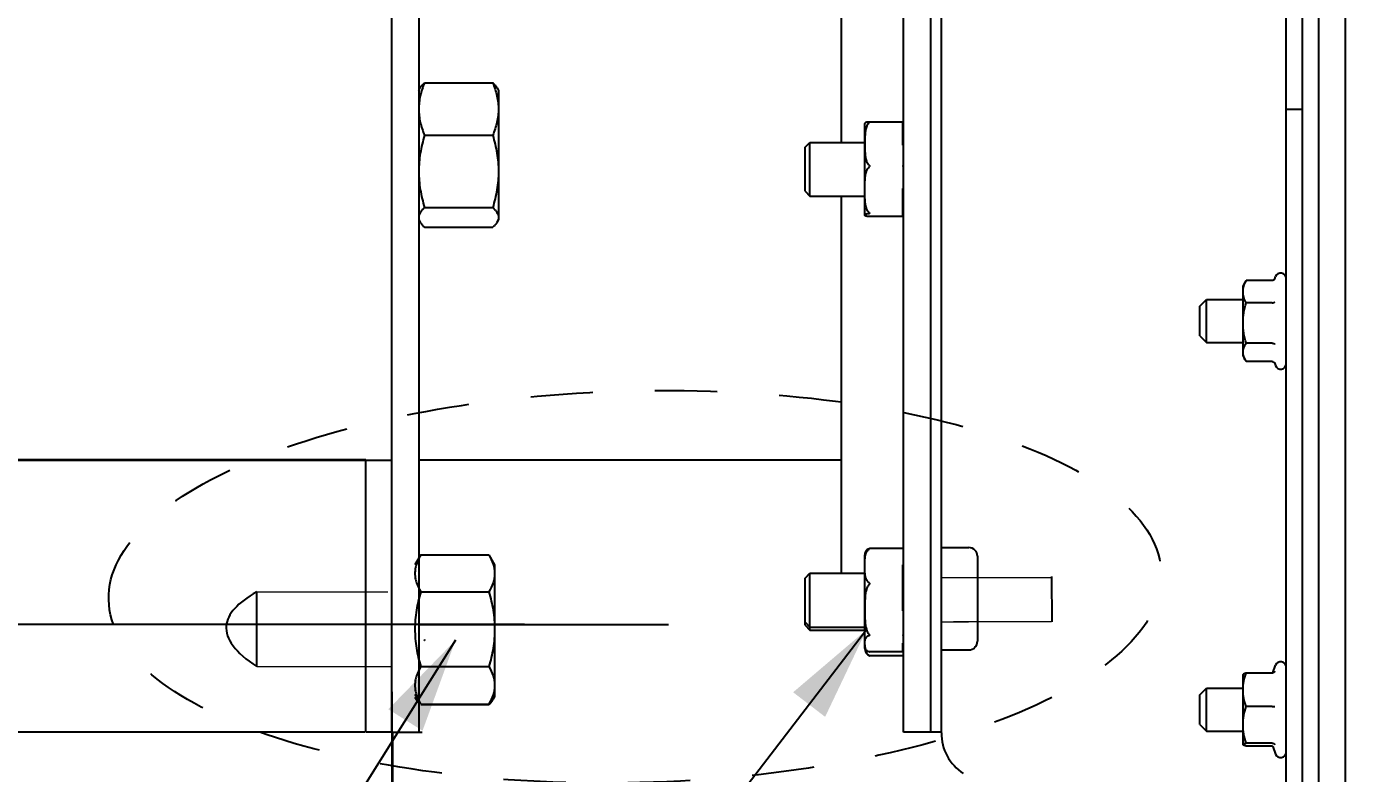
# Model space of a CAD drawing. Header units: millimetres. Extents: x 233 to 4124, y -943 to 2529.
# Drawn here: x 1253.7 to 1500, y 1996.9 to 2135.5 of the extents above; entities that cross this region are included whole.
import ezdxf

# ---------------------------------------------------------------- set-up
doc = ezdxf.new("R2010")
doc.units = ezdxf.units.MM
doc.header["$LTSCALE"] = 115.5
doc.header["$PDMODE"] = 3
doc.header["$PDSIZE"] = 8
doc.linetypes.add('DASHED', pattern=[0.2, 0.1, -0.1])
doc.layers.get('0').update_dxf_attribs({"linetype": 'CONTINUOUS'})
doc.layers.get('Defpoints').update_dxf_attribs({"linetype": 'CONTINUOUS'})
doc.layers.add('00_BUW_DATUM', color=7, linetype='CONTINUOUS')
doc.styles.get("Standard").update_dxf_attribs({"font": 'calibri.ttf'})
doc.dimstyles.new('DIMSTYLE_1', dxfattribs={"dimtxt": 17.5, "dimasz": 17.5, "dimexe": 1.5, "dimexo": 1, "dimgap": 0.875, "dimtad": 1, "dimdec": 0, "dimdsep": 46, "dimtxsty": 'Standard', "dimblk": '_FILLED', "dimblk1": '_FILLED', "dimblk2": '_FILLED', "dimcen": 0.09, "dimazin": 2, "dimtp": 0.01, "dimtm": 0.01, "dimtfac": 1, "dimtdec": 0, "dimtofl": 0, "dimtmove": 0, "dimatfit": 3, "dimldrblk": '_FILLED', "dimfxl": 1, "dimtolj": 1, "dimarcsym": 0})
doc.dimstyles.new('DIMSTYLE_3', dxfattribs={"dimtxt": 17.5, "dimasz": 17.5, "dimexe": 1.5, "dimexo": 1, "dimgap": 0.875, "dimtad": 1, "dimdsep": 46, "dimtxsty": 'Standard', "dimblk": '_FILLED', "dimblk1": '_FILLED', "dimblk2": '_FILLED', "dimcen": 0.09, "dimazin": 2, "dimtp": 0.01, "dimtm": 0.01, "dimtfac": 1, "dimtofl": 0, "dimtmove": 0, "dimatfit": 3, "dimldrblk": '_FILLED', "dimfxl": 1, "dimtolj": 1, "dimarcsym": 0})
doc.dimstyles.get("Standard").update_dxf_attribs({"dimtxt": 17.5, "dimasz": 17.5, "dimexe": 1.5, "dimexo": 1, "dimtad": 1, "dimdsep": 46, "dimtxsty": 'Standard', "dimblk": '_FILLED', "dimblk1": '_FILLED', "dimblk2": '_FILLED', "dimcen": 0.09, "dimazin": 2, "dimtol": 1, "dimtp": 0.01, "dimtm": 0.01, "dimtfac": 1, "dimtofl": 0, "dimtmove": 0, "dimatfit": 3, "dimldrblk": '_FILLED', "dimfxl": 1, "dimtolj": 1, "dimarcsym": 0})

# ---------------------------------------------------------------- blocks, each defined once
blk = doc.blocks.new('_FILLED')
at = {"color": 0, "linetype": 'ByBlock'}
blk.add_solid([(0, 0), (-1, 0.214), (-1, -0.214)], dxfattribs=at)
blk = doc.blocks.new('*D3')
at = {"color": 0, "linetype": 'Continuous', "lineweight": -2}
for p, q in [((1316.54, 2274.09), (1183.51, 2274.09)), ((1185.01, 2256.59), (1185.01, 2072.59)), ((1316.54, 2055.09), (1183.51, 2055.09))]:
    blk.add_line(p, q, dxfattribs=at)
at = {"layer": 'Defpoints', "color": 0}
for p in [(1317.54, 2274.09), (1185.01, 2055.09), (1317.54, 2055.09)]:
    blk.add_point(p, dxfattribs=at)
at = {"color": 0, "linetype": 'ByBlock', "lineweight": -2, "xscale": 17.5, "yscale": 17.5, "zscale": 17.5}
for p, rotation in [((1185.01, 2274.09), 90), ((1185.01, 2055.09), 270)]:
    blk.add_blockref('_FILLED', p, dxfattribs=dict(at, rotation=rotation))
at = {"color": 0, "insert": (1160.8, 2176.26), "char_height": 17.5, "attachment_point": 2, "rotation": 90, "line_spacing_factor": 0.9}
blk.add_mtext('\\A1;%%c220', dxfattribs=at)
blk = doc.blocks.new('*D7')
at = {"color": 0, "linetype": 'Continuous', "lineweight": -2}
for p, q in [((1321.54, 2012.08), (1321.54, 1857.88)), ((1734.04, 1881.99), (1734.04, 1857.88)), ((1339.04, 1859.38), (1716.54, 1859.38))]:
    blk.add_line(p, q, dxfattribs=at)
at = {"layer": 'Defpoints', "color": 0}
for p in [(1321.54, 2013.08), (1734.04, 1882.99), (1734.04, 1859.38)]:
    blk.add_point(p, dxfattribs=at)
at = {"color": 0, "linetype": 'ByBlock', "lineweight": -2, "xscale": 17.5, "yscale": 17.5, "zscale": 17.5, "rotation": 180}
blk.add_blockref('_FILLED', (1321.54, 1859.38), dxfattribs=at)
at = {"color": 0, "linetype": 'ByBlock', "lineweight": -2, "xscale": 17.5, "yscale": 17.5, "zscale": 17.5}
blk.add_blockref('_FILLED', (1734.04, 1859.38), dxfattribs=at)
at = {"color": 0, "insert": (1527.16, 1883.59), "char_height": 17.5, "attachment_point": 2, "line_spacing_factor": 0.9}
blk.add_mtext('\\A1;413', dxfattribs=at)
blk = doc.blocks.new('*D8')
at = {"color": 0, "linetype": 'Continuous', "lineweight": -2}
for p, q in [((1316.54, 2324.59), (1092.1, 2324.59)), ((1093.6, 2022.09), (1093.6, 2307.09)), ((1316.54, 2004.59), (1092.1, 2004.59))]:
    blk.add_line(p, q, dxfattribs=at)
at = {"layer": 'Defpoints', "color": 0}
for p in [(1093.6, 2324.59), (1317.54, 2324.59), (1317.54, 2004.59)]:
    blk.add_point(p, dxfattribs=at)
at = {"color": 0, "linetype": 'ByBlock', "lineweight": -2, "xscale": 17.5, "yscale": 17.5, "zscale": 17.5}
for p, rotation in [((1093.6, 2324.59), 90), ((1093.6, 2004.59), 270)]:
    blk.add_blockref('_FILLED', p, dxfattribs=dict(at, rotation=rotation))
at = {"color": 0, "insert": (1069.39, 2176.26), "char_height": 17.5, "attachment_point": 2, "rotation": 90, "line_spacing_factor": 0.9}
blk.add_mtext('\\A1;%%c320', dxfattribs=at)
blk = doc.blocks.new('*D24')
at = {"color": 0, "linetype": 'Continuous', "lineweight": -2}
for p, q in [((1296.54, 2304.59), (1135.67, 2304.59)), ((1137.17, 2287.09), (1137.17, 2042.09)), ((1346.16, 2024.59), (1135.67, 2024.59))]:
    blk.add_line(p, q, dxfattribs=at)
at = {"layer": 'Defpoints', "color": 0}
for p in [(1297.54, 2304.59), (1137.17, 2024.59), (1347.16, 2024.59)]:
    blk.add_point(p, dxfattribs=at)
at = {"color": 0, "linetype": 'ByBlock', "lineweight": -2, "xscale": 17.5, "yscale": 17.5, "zscale": 17.5}
for p, rotation in [((1137.17, 2304.59), 90), ((1137.17, 2024.59), 270)]:
    blk.add_blockref('_FILLED', p, dxfattribs=dict(at, rotation=rotation))
at = {"color": 0, "insert": (1112.97, 2176.61), "char_height": 17.5, "attachment_point": 2, "rotation": 90, "line_spacing_factor": 0.9}
blk.add_mtext('\\A1;%%c280', dxfattribs=at)

msp = doc.modelspace()

# ---------------------------------------------------------------- linework, layer by layer
at = {"linetype": 'Continuous'}
for p, q in [((1487.5411, 1930.59056), (1487.5411, 2398.59056)), ((1490.5411, 2398.59056), (1490.5411, 1930.59056)), ((1493.5411, 2398.59056), (1493.5411, 1930.59056)), ((1498.5411, 1930.58285), (1498.5411, 2398.59827)), ((1321.5411, 2004.59056), (1321.5411, 2324.59056)), ((1326.5411, 2324.59056), (1326.5411, 2004.59056)), ((1416.5411, 2004.59056), (1416.5411, 2324.59056)), ((1421.5411, 2324.59056), (1421.5411, 2004.59056)), ((1423.5411, 2004.44735), (1423.5411, 2324.73377)), ((1405.00474, 2114.02439), (1405.00474, 2216.53188)), ((1490.5411, 2120.10193), (1487.5411, 2120.10193)), ((1409.3411, 2117.43934), (1409.34451, 2117.5398)), ((1409.3411, 2100.60944), (1409.3411, 2117.43934)), ((1410.14113, 2117.79371), (1410.15764, 2117.79426)), ((1416.3411, 2117.79426), (1410.15746, 2117.79426)), ((1416.3411, 2117.79426), (1416.3411, 2113.47778)), ((1416.3411, 2117.49231), (1416.5411, 2117.49231)), ((1398.2411, 2113.10439), (1399.1611, 2114.02439)), ((1399.1611, 2104.02439), (1399.1611, 2114.02439)), ((1399.1611, 2114.02439), (1409.3411, 2114.02439)), ((1416.3411, 2115.27439), (1416.5411, 2115.27439)), ((1416.5411, 2113.47778), (1416.3411, 2113.47778)), ((1398.2411, 2104.94439), (1398.2411, 2113.10439)), ((1398.2411, 2104.94439), (1399.1611, 2104.02439)), ((1399.1611, 2104.02439), (1409.3411, 2104.02439)), ((1405.00474, 2034.06681), (1405.00474, 2104.02439)), ((1416.3411, 2105.47306), (1416.3411, 2100.52308)), ((1416.3411, 2105.47306), (1416.5411, 2105.47306)), ((1416.3411, 2102.77439), (1416.5411, 2102.77439)), ((1409.3411, 2100.60944), (1409.34451, 2100.50898)), ((1410.14113, 2100.25507), (1410.15764, 2100.25452)), ((1416.52473, 2100.25452), (1410.15746, 2100.25452)), ((1416.5411, 2100.52308), (1416.3411, 2100.52308)), ((1485.43461, 2088.71923), (1485.57672, 2089.10968)), ((1485.45498, 2088.76374), (1485.44714, 2088.7432)), ((1479.5411, 2087.36331), (1479.99707, 2088.15307)), ((1479.5411, 2074.36331), (1479.5411, 2087.36331)), ((1480.12165, 2088.358), (1479.99689, 2088.1531)), ((1484.93404, 2088.358), (1480.12165, 2088.358)), ((1471.5411, 2083.61331), (1472.7911, 2084.86331)), ((1472.7911, 2076.86331), (1472.7911, 2084.86331)), ((1472.7911, 2084.86331), (1479.5411, 2084.86331)), ((1484.93404, 2084.2611), (1480.12165, 2084.2611)), ((1471.5411, 2078.11331), (1471.5411, 2083.61331)), ((1471.5411, 2078.11331), (1472.7911, 2076.86331)), ((1472.7911, 2076.86331), (1479.5411, 2076.86331)), ((1484.93404, 2076.76641), (1480.12165, 2076.76641)), ((1479.5411, 2074.36331), (1479.99707, 2073.57354)), ((1480.12165, 2073.36861), (1479.99689, 2073.57352)), ((1484.93404, 2073.36861), (1480.12165, 2073.36861)), ((1485.37025, 2073.18422), (1485.57672, 2072.61693)), ((1316.73652, 2055.08541), (1216.73652, 2055.08541)), ((1321.5411, 2055.01771), (1222.19842, 2055.01771)), ((1316.73652, 2004.58541), (1316.73652, 2055.08541)), ((1326.5411, 2055.09056), (1405.00474, 2055.09056)), ((1409.3411, 2020.08225), (1409.3411, 2037.48177)), ((1416.45959, 2038.64354), (1410.2226, 2038.64354)), ((1423.5408, 2038.84072), (1428.65316, 2038.84072)), ((1430.25372, 2037.24016), (1430.25372, 2021.45743)), ((1416.3411, 2035.6119), (1416.3411, 2027.09264)), ((1416.3411, 2035.6119), (1416.5411, 2035.6119)), ((1416.3411, 2035.31681), (1416.5411, 2035.31681)), ((1398.2411, 2033.14681), (1399.1611, 2034.06681)), ((1398.2411, 2024.4172), (1398.2411, 2033.14681)), ((1399.1611, 2023.4972), (1399.1611, 2034.06681)), ((1399.1611, 2034.06681), (1409.3411, 2034.06681)), ((1443.97192, 2033.46606), (1444.04985, 2025.07187)), ((1296.48363, 2016.76251), (1296.48363, 2030.61874)), ((1398.2411, 2024.98681), (1399.1611, 2024.06681)), ((1416.5411, 2027.09264), (1416.3411, 2027.09264)), ((1398.2411, 2024.4172), (1399.1611, 2023.4972)), ((1399.1611, 2024.06681), (1409.3411, 2024.06681)), ((1399.1611, 2023.4972), (1409.3411, 2023.4972)), ((1409.345, 2020.80836), (1409.34478, 2020.82235)), ((1409.345, 2020.80836), (1409.34489, 2020.82235)), ((1409.34948, 2020.65213), (1409.34859, 2020.67364)), ((1409.35074, 2020.62531), (1409.34923, 2020.67365)), ((1409.35074, 2020.62531), (1409.34948, 2020.65213)), ((1416.3411, 2021.09143), (1416.3411, 2019.49008)), ((1416.3411, 2021.09143), (1416.5411, 2021.09143)), ((1423.5411, 2019.84754), (1428.63043, 2019.86202)), ((1416.3411, 2019.49008), (1410.20945, 2019.49008)), ((1416.46078, 2018.7458), (1410.22141, 2018.7458)), ((1479.5411, 2015.26136), (1479.55228, 2015.28073)), ((1479.5411, 2002.28067), (1479.5411, 2015.26136)), ((1484.93404, 2015.5311), (1480.12165, 2015.5311)), ((1485.03081, 2015.54269), (1485.06835, 2015.61016)), ((1485.06835, 2015.61016), (1485.06876, 2015.61126)), ((1485.06847, 2015.61132), (1485.57672, 2017.00774)), ((1471.5411, 2011.51136), (1472.7911, 2012.76136)), ((1472.7911, 2004.76136), (1472.7911, 2012.76136)), ((1472.7911, 2012.76136), (1479.5411, 2012.76136)), ((1471.5411, 2006.01136), (1471.5411, 2011.51136)), ((1484.93404, 2009.33944), (1480.12165, 2009.33944)), ((1471.5411, 2006.01136), (1472.7911, 2004.76136)), ((1321.73652, 2004.58541), (1316.73652, 2004.58541)), ((1321.5411, 2004.59056), (1326.5411, 2004.59056)), ((1321.73652, 1835.08541), (1321.73652, 2004.58541)), ((1322.19842, 2004.59056), (1327.19842, 2004.59056)), ((1423.5411, 2004.59056), (1416.5411, 2004.59056)), ((1472.7911, 2004.76136), (1479.5411, 2004.76136)), ((1484.93404, 2002.56971), (1480.12165, 2002.56971)), ((1479.55243, 2002.242), (1479.5411, 2002.28067)), ((1484.93404, 2001.99163), (1480.12165, 2001.99163)), ((1485.06835, 2001.91257), (1485.06876, 2001.91147)), ((1485.06847, 2001.91141), (1485.57672, 2000.51499))]:
    msp.add_line(p, q, dxfattribs=at)
for p, q in [((1326.5411, 2164.59056), (1326.5411, 2024.59056)), ((1326.5411, 2024.59056), (1372.9086, 2024.59056))]:
    msp.add_line(p, q)
at = {"linetype": 'Continuous', "const_width": 0.25}
for points in [[(1423.55372, 2033.23632), (1443.94075, 2033.23632)], [(1320.8263, 2030.61874), (1296.48363, 2030.61874)], [(1444.04985, 2025.07187), (1423.55372, 2025.05277)], [(1321.48363, 2016.76251), (1296.48363, 2016.76251)]]:
    msp.add_lwpolyline(points, dxfattribs=at)
at = {"linetype": 'Continuous'}
msp.add_lwpolyline([(1485.06835, 2001.91257), (1485.01612, 2002.00644), (1484.99894, 2002.02467)], dxfattribs=at)
for centre, radius, start, end in [((1484.80712, 2088.99986), 0.68955, 335.9056439, 338.1492257), ((1486.52837, 2088.76331), 1.01272, 0, 160), ((1486.52837, 2072.96331), 1.01272, 200, 0), ((1410.8211, 2037.48177), 1.48, 158.3719958, 180), ((1428.65316, 2037.24016), 1.60056, 0, 90), ((1410.8211, 2020.65186), 1.48, 180, 201.6280042), ((1410.8211, 2020.08225), 1.48, 180, 227.2773952), ((1415.3797, 2020.90167), 6.03542, 180.8858079, 182.1651991), ((1412.93272, 2020.59309), 3.56829, 187.9281121, 188.7574745), ((1428.65315, 2021.45743), 1.60057, 270, 0), ((1486.52837, 2016.66136), 1.01272, 0, 160), ((1432.5411, 2004.44735), 9, 180, 236.7064367), ((1486.52837, 2000.86136), 1.01272, 200, 0)]:
    msp.add_arc(centre, radius, start, end, dxfattribs=at)
at = {"linetype": 'DASHED'}
msp.add_ellipse((1366.68512, 2031.56426), major_axis=(-97.69816, -2.41226), ratio=0.371976348, dxfattribs=at)
at = {"linetype": 'Continuous'}
for points, knots in [([(1409.5809, 2116.69548), (1409.50804, 2116.45491), (1409.41459, 2115.9593), (1409.36007, 2115.20944), (1409.3448, 2114.45927), (1409.34278, 2113.70938), (1409.3448, 2112.95949), (1409.36007, 2112.20933), (1409.41459, 2111.45947), (1409.50805, 2110.96385), (1409.5809, 2110.72329)], [0, 0, 0, 0, 0.125490452, 0.250398441, 0.375204332, 0.499999983, 0.624795634, 0.749601523, 0.874509531, 1, 1, 1, 1]), ([(1409.58087, 2117.72422), (1409.53393, 2117.71305), (1409.46173, 2117.69271), (1409.38013, 2117.64314), (1409.34965, 2117.58894), (1409.34558, 2117.55543), (1409.34451, 2117.5398)], [0, 0, 0, 0, 0.445733042, 0.691809574, 0.855335785, 1, 1, 1, 1]), ([(1410.14113, 2117.79371), (1410.02405, 2117.78623), (1409.83632, 2117.77034), (1409.64995, 2117.74066), (1409.58087, 2117.72422)], [0, 0, 0, 0, 0.622972036, 1, 1, 1, 1]), ([(1410.14113, 2117.65961), (1410.06849, 2117.59518), (1409.81537, 2117.31531), (1409.66138, 2116.96122), (1409.5809, 2116.69548)], [0, 0, 0, 0, 0.259097668, 1, 1, 1, 1]), ([(1410.15747, 2117.79426), (1410.16618, 2117.79426), (1410.18248, 2117.79325), (1410.20427, 2117.78829), (1410.22151, 2117.7761), (1410.22387, 2117.75407), (1410.21164, 2117.73227), (1410.18507, 2117.69906), (1410.15928, 2117.67571), (1410.14113, 2117.65961)], [0, 0, 0, 0, 0.122862942, 0.228936354, 0.314761218, 0.398780408, 0.513039065, 0.65803034, 1, 1, 1, 1]), ([(1409.58087, 2102.02353), (1409.50781, 2102.28215), (1409.4146, 2102.81351), (1409.35989, 2103.61673), (1409.34484, 2104.42081), (1409.34289, 2105.22471), (1409.34484, 2106.02861), (1409.35989, 2106.83269), (1409.41457, 2107.63592), (1409.50782, 2108.16728), (1409.58088, 2108.4259)], [0, 0, 0, 0, 0.125254661, 0.250205144, 0.375104669, 0.499999668, 0.624894643, 0.749794281, 0.874744949, 1, 1, 1, 1]), ([(1409.58088, 2108.4259), (1409.60743, 2108.51987), (1409.72827, 2108.8934), (1409.92634, 2109.25545), (1410.14113, 2109.4597)], [0, 0, 0, 0, 0.247806532, 1, 1, 1, 1]), ([(1409.5809, 2110.72329), (1409.60749, 2110.6355), (1409.72942, 2110.28346), (1409.93007, 2109.94636), (1410.14113, 2109.75916)], [0, 0, 0, 0, 0.245360891, 1, 1, 1, 1]), ([(1410.14113, 2109.75916), (1410.16216, 2109.7405), (1410.20204, 2109.69859), (1410.24304, 2109.5829), (1410.18281, 2109.49933), (1410.14113, 2109.4597)], [0, 0, 0, 0, 0.244693884, 0.499410347, 1, 1, 1, 1]), ([(1416.54106, 2109.4597), (1416.49936, 2109.49935), (1416.42008, 2109.61034), (1416.49911, 2109.72194), (1416.54106, 2109.75916)], [0, 0, 0, 0, 0.506452814, 1, 1, 1, 1]), ([(1410.14113, 2100.98983), (1409.99651, 2101.12735), (1409.76961, 2101.46225), (1409.63407, 2101.83521), (1409.58087, 2102.02353)], [0, 0, 0, 0, 0.504910193, 1, 1, 1, 1]), ([(1409.34451, 2100.50898), (1409.343, 2100.53092), (1409.34265, 2100.57549), (1409.35134, 2100.62104), (1409.36236, 2100.64095)], [0, 0, 0, 0, 0.491525449, 1, 1, 1, 1]), ([(1409.58087, 2100.32456), (1409.53393, 2100.33573), (1409.46173, 2100.35607), (1409.38013, 2100.40564), (1409.34965, 2100.45984), (1409.34558, 2100.49335), (1409.34451, 2100.50898)], [0, 0, 0, 0, 0.445733042, 0.691809574, 0.855335785, 1, 1, 1, 1]), ([(1409.36236, 2100.64095), (1409.37579, 2100.66523), (1409.4171, 2100.69932), (1409.49406, 2100.73205), (1409.54843, 2100.74726), (1409.58088, 2100.75498)], [0, 0, 0, 0, 0.330663368, 0.602411807, 1, 1, 1, 1]), ([(1410.14113, 2100.25507), (1410.02405, 2100.26255), (1409.83632, 2100.27844), (1409.64995, 2100.30812), (1409.58087, 2100.32456)], [0, 0, 0, 0, 0.622972036, 1, 1, 1, 1]), ([(1409.58088, 2100.75498), (1409.64995, 2100.77142), (1409.83631, 2100.80112), (1410.02404, 2100.817), (1410.14113, 2100.82448)], [0, 0, 0, 0, 0.376977605, 1, 1, 1, 1]), ([(1410.14113, 2100.98983), (1410.16076, 2100.97117), (1410.19344, 2100.93817), (1410.2226, 2100.89445), (1410.2226, 2100.87362)], [0, 0, 0, 0, 0.56524648, 1, 1, 1, 1]), ([(1410.2226, 2100.87362), (1410.2226, 2100.86598), (1410.21713, 2100.84989), (1410.19602, 2100.83536), (1410.17007, 2100.82746), (1410.15108, 2100.82512), (1410.14113, 2100.82448)], [0, 0, 0, 0, 0.220533591, 0.450279751, 0.712210358, 1, 1, 1, 1]), ([(1485.43659, 2088.71836), (1485.39263, 2088.62005), (1485.28851, 2088.48428), (1485.09731, 2088.37832), (1484.98803, 2088.35795), (1484.93381, 2088.35799)], [0, 0, 0, 0, 0.498211105, 0.7491866, 1, 1, 1, 1]), ([(1479.5411, 2086.30955), (1479.5411, 2086.48319), (1479.56894, 2086.83371), (1479.73022, 2087.5333), (1479.95051, 2088.03439), (1480.12165, 2088.358)], [0, 0, 0, 0, 0.242503085, 0.488736212, 1, 1, 1, 1]), ([(1480.12165, 2084.2611), (1479.95052, 2084.5847), (1479.73034, 2085.08583), (1479.56902, 2085.7854), (1479.5411, 2086.13591), (1479.5411, 2086.30955)], [0, 0, 0, 0, 0.511255847, 0.757493486, 1, 1, 1, 1]), ([(1479.5411, 2080.51376), (1479.5411, 2081.14721), (1479.65297, 2082.41608), (1479.94565, 2083.65228), (1480.12165, 2084.2611)], [0, 0, 0, 0, 0.499883374, 1, 1, 1, 1]), ([(1484.93381, 2084.26111), (1485.0428, 2084.26105), (1485.19858, 2084.28441), (1485.36993, 2084.36551), (1485.43264, 2084.41725), (1485.45498, 2084.44505)], [0, 0, 0, 0, 0.577555831, 0.810989328, 1, 1, 1, 1]), ([(1480.12165, 2076.76641), (1479.94565, 2077.37523), (1479.65284, 2078.61141), (1479.5411, 2079.8803), (1479.5411, 2080.51376)], [0, 0, 0, 0, 0.500116815, 1, 1, 1, 1]), ([(1479.5411, 2075.06751), (1479.5411, 2075.21171), (1479.56927, 2075.50441), (1479.73283, 2076.09002), (1479.95299, 2076.50191), (1480.12165, 2076.76641)], [0, 0, 0, 0, 0.23806405, 0.482110054, 1, 1, 1, 1]), ([(1484.93404, 2076.76641), (1485.04372, 2076.76648), (1485.23828, 2076.7295), (1485.40837, 2076.61452), (1485.45498, 2076.54462)], [0, 0, 0, 0, 0.566280248, 1, 1, 1, 1]), ([(1479.99712, 2073.57354), (1479.86178, 2073.80813), (1479.63364, 2074.2859), (1479.5411, 2074.81309), (1479.5411, 2075.06751)], [0, 0, 0, 0, 0.515617059, 1, 1, 1, 1]), ([(1484.93381, 2073.36862), (1485.01201, 2073.36868), (1485.17015, 2073.32567), (1485.29268, 2073.22129), (1485.34248, 2073.16075)], [0, 0, 0, 0, 0.499383493, 1, 1, 1, 1]), ([(1409.58087, 2033.05403), (1409.5089, 2033.24294), (1409.41483, 2033.63667), (1409.35993, 2034.23483), (1409.34484, 2034.8316), (1409.3429, 2035.42775), (1409.34483, 2036.0239), (1409.35993, 2036.62067), (1409.41481, 2037.21884), (1409.50891, 2037.61256), (1409.58088, 2037.80147)], [0, 0, 0, 0, 0.126524012, 0.25124381, 0.375638321, 0.499999453, 0.624360561, 0.748755169, 0.873475086, 1, 1, 1, 1]), ([(1409.58087, 2038.26246), (1409.56584, 2038.24364), (1409.51211, 2038.1705), (1409.46984, 2038.08918), (1409.44529, 2038.02726)], [0, 0, 0, 0, 0.265602791, 1, 1, 1, 1]), ([(1410.14113, 2038.62813), (1410.01784, 2038.58665), (1409.81022, 2038.49037), (1409.6403, 2038.33688), (1409.58087, 2038.26246)], [0, 0, 0, 0, 0.577326363, 1, 1, 1, 1]), ([(1409.58088, 2037.80147), (1409.63517, 2037.94399), (1409.77875, 2038.23311), (1410.00427, 2038.47154), (1410.14113, 2038.56805)], [0, 0, 0, 0, 0.476621598, 1, 1, 1, 1]), ([(1410.14113, 2038.62813), (1410.14769, 2038.63033), (1410.16997, 2038.63718), (1410.19301, 2038.6436), (1410.20947, 2038.64356)], [0, 0, 0, 0, 0.29593356, 1, 1, 1, 1]), ([(1410.2226, 2038.63747), (1410.2226, 2038.63274), (1410.21241, 2038.62195), (1410.19523, 2038.60699), (1410.16962, 2038.58823), (1410.15105, 2038.57504), (1410.14113, 2038.56805)], [0, 0, 0, 0, 0.13117881, 0.363905388, 0.662951741, 1, 1, 1, 1]), ([(1410.20947, 2038.64356), (1410.2113, 2038.64355), (1410.21592, 2038.64358), (1410.2226, 2038.64065), (1410.2226, 2038.63747)], [0, 0, 0, 0, 0.364852472, 1, 1, 1, 1]), ([(1416.45959, 2038.63747), (1416.45959, 2038.6408), (1416.46679, 2038.6435), (1416.47153, 2038.64355), (1416.47341, 2038.64356)], [0, 0, 0, 0, 0.639821463, 1, 1, 1, 1]), ([(1410.14113, 2032.28753), (1410.00428, 2032.38403), (1409.77879, 2032.62245), (1409.63516, 2032.91152), (1409.58087, 2033.05403)], [0, 0, 0, 0, 0.523370925, 1, 1, 1, 1]), ([(1410.14113, 2032.28753), (1410.16205, 2032.27278), (1410.20255, 2032.23779), (1410.2333, 2032.1552), (1410.20007, 2032.06986), (1410.16189, 2032.02456), (1410.14113, 2032.00295)], [0, 0, 0, 0, 0.228800651, 0.469628061, 0.732101084, 1, 1, 1, 1]), ([(1296.48363, 2030.61874), (1292.89683, 2028.59348), (1288.90042, 2024.1523), (1292.48721, 2019.37419), (1296.48363, 2016.76251)], [0, 0, 0, 0, 0.472991657, 1, 1, 1, 1]), ([(1409.5809, 2030.87086), (1409.5076, 2030.58668), (1409.41451, 2030.00465), (1409.36005, 2029.12562), (1409.3448, 2028.24508), (1409.34278, 2027.36458), (1409.3448, 2026.48409), (1409.36005, 2025.60355), (1409.41451, 2024.72451), (1409.5076, 2024.14249), (1409.5809, 2023.8583)], [0, 0, 0, 0, 0.124994754, 0.249993611, 0.374996269, 0.499999988, 0.625003707, 0.75000636, 0.87500523, 1, 1, 1, 1]), ([(1410.14113, 2032.00295), (1409.99414, 2031.84985), (1409.76748, 2031.48012), (1409.63385, 2031.07617), (1409.5809, 2030.87086)], [0, 0, 0, 0, 0.50024721, 1, 1, 1, 1]), ([(1409.58088, 2022.136), (1409.64031, 2022.21042), (1409.81019, 2022.36396), (1410.01783, 2022.46023), (1410.14113, 2022.50171)], [0, 0, 0, 0, 0.422647623, 1, 1, 1, 1]), ([(1409.5809, 2023.8583), (1409.63386, 2023.65299), (1409.76748, 2023.24904), (1409.99414, 2022.87931), (1410.14113, 2022.72621)], [0, 0, 0, 0, 0.499752856, 1, 1, 1, 1]), ([(1410.14113, 2022.72621), (1410.1613, 2022.70521), (1410.18978, 2022.67298), (1410.21637, 2022.62488), (1410.22529, 2022.58885), (1410.2177, 2022.55541), (1410.19047, 2022.52225), (1410.16109, 2022.50842), (1410.14113, 2022.50171)], [0, 0, 0, 0, 0.301341007, 0.441143164, 0.566367144, 0.676402139, 0.782107983, 1, 1, 1, 1]), ([(1416.54106, 2022.50171), (1416.52125, 2022.50837), (1416.49221, 2022.52264), (1416.46514, 2022.55555), (1416.45664, 2022.58886), (1416.46656, 2022.6248), (1416.4932, 2022.67249), (1416.52096, 2022.70528), (1416.54106, 2022.72621)], [0, 0, 0, 0, 0.216897528, 0.322913628, 0.433624426, 0.558564849, 0.698879107, 1, 1, 1, 1]), ([(1409.34478, 2020.82235), (1409.34312, 2020.93224), (1409.34298, 2021.15213), (1409.35098, 2021.4833), (1409.39903, 2021.82495), (1409.50488, 2022.04084), (1409.58088, 2022.136)], [0, 0, 0, 0, 0.24259652, 0.485358067, 0.731158577, 1, 1, 1, 1]), ([(1409.44529, 2020.10636), (1409.42858, 2020.14849), (1409.37477, 2020.31702), (1409.35735, 2020.49442), (1409.35074, 2020.62531)], [0, 0, 0, 0, 0.256968062, 1, 1, 1, 1]), ([(1409.40603, 2020.04981), (1409.41406, 2019.99772), (1409.45149, 2019.78689), (1409.51358, 2019.57921), (1409.5809, 2019.43236)], [0, 0, 0, 0, 0.246006709, 1, 1, 1, 1]), ([(1409.58087, 2019.87116), (1409.56584, 2019.88999), (1409.51211, 2019.96312), (1409.46984, 2020.04445), (1409.44529, 2020.10636)], [0, 0, 0, 0, 0.265602791, 1, 1, 1, 1]), ([(1410.14113, 2019.50549), (1410.01784, 2019.54697), (1409.81022, 2019.64325), (1409.6403, 2019.79674), (1409.58087, 2019.87116)], [0, 0, 0, 0, 0.577326363, 1, 1, 1, 1]), ([(1409.5809, 2019.43236), (1409.63614, 2019.31187), (1409.78609, 2019.06417), (1410.00863, 2018.87312), (1410.14113, 2018.79548)], [0, 0, 0, 0, 0.463256417, 1, 1, 1, 1]), ([(1409.81699, 2018.99497), (1409.83886, 2018.97478), (1409.93784, 2018.88981), (1410.05025, 2018.82063), (1410.14113, 2018.77744)], [0, 0, 0, 0, 0.228281267, 1, 1, 1, 1]), ([(1410.14113, 2019.50549), (1410.14769, 2019.50329), (1410.16997, 2019.49644), (1410.19301, 2019.49002), (1410.20947, 2019.49007)], [0, 0, 0, 0, 0.29593356, 1, 1, 1, 1]), ([(1410.14113, 2018.79548), (1410.1519, 2018.78917), (1410.17209, 2018.77773), (1410.19495, 2018.7642), (1410.21119, 2018.75554), (1410.21657, 2018.7505), (1410.22347, 2018.74819), (1410.22188, 2018.7458), (1410.22141, 2018.7458)], [0, 0, 0, 0, 0.388955116, 0.718114846, 0.845415763, 0.93675416, 0.985106767, 1, 1, 1, 1]), ([(1410.22141, 2018.7458), (1410.21774, 2018.74582), (1410.20776, 2018.74949), (1410.1808, 2018.75892), (1410.1578, 2018.76952), (1410.14113, 2018.77744)], [0, 0, 0, 0, 0.12737304, 0.359497268, 1, 1, 1, 1]), ([(1416.46106, 2018.74583), (1416.46053, 2018.74583), (1416.45843, 2018.74796), (1416.46619, 2018.75058), (1416.47154, 2018.75531), (1416.48794, 2018.76407), (1416.51041, 2018.77767), (1416.53036, 2018.78921), (1416.54106, 2018.79548)], [0, 0, 0, 0, 0.016558867, 0.066454234, 0.161383833, 0.289176693, 0.613840125, 1, 1, 1, 1]), ([(1479.5411, 2012.43527), (1479.5411, 2012.95942), (1479.65386, 2014.01516), (1479.94673, 2015.03123), (1480.12165, 2015.5311)], [0, 0, 0, 0, 0.497421355, 1, 1, 1, 1]), ([(1480.12165, 2015.5311), (1480.05079, 2015.51219), (1479.92227, 2015.47552), (1479.75257, 2015.41543), (1479.63006, 2015.35661), (1479.56776, 2015.3072), (1479.55238, 2015.28073)], [0, 0, 0, 0, 0.349261713, 0.636881028, 0.85417784, 1, 1, 1, 1]), ([(1485.45498, 2015.89759), (1485.42725, 2015.82887), (1485.34348, 2015.69856), (1485.21685, 2015.60831), (1485.14656, 2015.57712)], [0, 0, 0, 0, 0.490746011, 1, 1, 1, 1]), ([(1480.12165, 2009.33944), (1479.94673, 2009.83931), (1479.65405, 2010.85541), (1479.5411, 2011.91112), (1479.5411, 2012.43527)], [0, 0, 0, 0, 0.502576719, 1, 1, 1, 1]), ([(1479.5411, 2005.95458), (1479.5411, 2006.5272), (1479.65367, 2007.67727), (1479.94618, 2008.7912), (1480.12165, 2009.33944)], [0, 0, 0, 0, 0.498683924, 1, 1, 1, 1]), ([(1484.93381, 2009.33946), (1485.0413, 2009.33941), (1485.18857, 2009.34218), (1485.36218, 2009.35643), (1485.42847, 2009.36513), (1485.45498, 2009.37074)], [0, 0, 0, 0, 0.616983322, 0.844424302, 1, 1, 1, 1]), ([(1480.12165, 2002.56971), (1479.94618, 2003.11796), (1479.65354, 2004.23187), (1479.5411, 2005.38196), (1479.5411, 2005.95458)], [0, 0, 0, 0, 0.501316851, 1, 1, 1, 1]), ([(1479.5411, 2002.28067), (1479.5411, 2002.30853), (1479.57421, 2002.35295), (1479.63387, 2002.39405), (1479.73341, 2002.44663), (1479.89762, 2002.50666), (1480.04107, 2002.54821), (1480.12165, 2002.56971)], [0, 0, 0, 0, 0.124920642, 0.216517706, 0.330856477, 0.625998839, 1, 1, 1, 1]), ([(1484.93404, 2002.56971), (1485.04656, 2002.56978), (1485.26527, 2002.50041), (1485.41362, 2002.32827), (1485.45498, 2002.23453)], [0, 0, 0, 0, 0.523395005, 1, 1, 1, 1]), ([(1480.12165, 2001.99163), (1480.05079, 2002.01054), (1479.92227, 2002.04721), (1479.75257, 2002.10729), (1479.63006, 2002.16612), (1479.56776, 2002.21552), (1479.55238, 2002.242)], [0, 0, 0, 0, 0.349261713, 0.636881028, 0.85417784, 1, 1, 1, 1])]:
    msp.add_open_spline(points, degree=3, knots=knots, dxfattribs=at)
for points in [[(1485.34248, 2073.16075), (1485.38046, 2073.11457), (1485.41227, 2073.06267), (1485.43667, 2073.00808)], [(1409.37087, 2020.35751), (1409.37777, 2020.27176), (1409.38667, 2020.18612), (1409.39854, 2020.10091)], [(1485.14656, 2015.57712), (1485.08023, 2015.5477), (1485.00637, 2015.53104), (1484.93381, 2015.53108)], [(1484.93381, 2001.99163), (1484.96646, 2001.99165), (1484.99926, 2001.98839), (1485.03131, 2001.98216)]]:
    msp.add_open_spline(points, degree=3, dxfattribs=at)
at = {"layer": '00_BUW_DATUM', "linetype": 'Continuous'}
for p, q in [((1326.5411, 2123.6704), (1326.79533, 2124.11075)), ((1327.61289, 2125.07264), (1340.2693, 2125.07264)), ((1341.08686, 2124.11075), (1341.3411, 2123.6704)), ((1341.3411, 2123.6704), (1341.3411, 2099.6704)), ((1327.61289, 2115.32442), (1340.2693, 2115.32442)), ((1327.61289, 2101.92217), (1340.2693, 2101.92217)), ((1326.5411, 2099.6704), (1326.79533, 2099.23005)), ((1341.08686, 2099.23005), (1341.3411, 2099.6704)), ((1327.61289, 2098.26815), (1340.2693, 2098.26815)), ((1326.8981, 2037.4861), (1325.8263, 2035.62987)), ((1326.8981, 2037.4861), (1339.5545, 2037.4861)), ((1339.5545, 2037.4861), (1340.6263, 2035.62987)), ((1340.6263, 2035.62987), (1340.6263, 2011.08739)), ((1326.8981, 2030.61874), (1339.5545, 2030.61874)), ((1327.55426, 2021.75789), (1327.57736, 2021.69997)), ((1327.55819, 2021.75867), (1327.61289, 2021.61191)), ((1327.57736, 2021.69997), (1327.61289, 2021.61191)), ((1327.58971, 2021.70478), (1327.61289, 2021.66409)), ((1327.5914, 2021.70502), (1327.61289, 2021.66409)), ((1326.8981, 2016.76251), (1339.5545, 2016.76251)), ((1325.8263, 2011.62987), (1326.87488, 2009.81367)), ((1325.8263, 2011.08739), (1326.06107, 2010.68075)), ((1339.57772, 2009.81367), (1340.6263, 2011.62987)), ((1340.39152, 2010.68075), (1340.6263, 2011.08739)), ((1326.8981, 2009.77364), (1339.5545, 2009.77364)), ((1326.8981, 2009.72146), (1339.5545, 2009.72146)), ((1339.60921, 2009.86822), (1339.5545, 2009.72146)), ((1339.576, 2009.81458), (1339.5545, 2009.77364)), ((1339.57769, 2009.81433), (1339.5545, 2009.77364)), ((1339.57294, 2009.767), (1339.5545, 2009.72146)), ((1339.61313, 2009.86744), (1339.57294, 2009.767))]:
    msp.add_line(p, q, dxfattribs=at)
for centre, radius, start, end in [((1332.13087, 2026.75019), 6.84208, 227.9769524, 228.3615585), ((1332.28129, 2026.91932), 7.06842, 228.3611442, 228.665115), ((1334.8861, 2015.02887), 7.06842, 311.334885, 311.6388558), ((1335.03653, 2014.85974), 6.84208, 311.6384415, 312.0230476)]:
    msp.add_arc(centre, radius, start, end, dxfattribs=at)
for points, knots in [([(1327.61289, 2125.07264), (1327.29216, 2124.29101), (1326.75155, 2122.70112), (1326.5411, 2121.0253), (1326.5411, 2120.19853)], [0, 0, 0, 0, 0.505417161, 1, 1, 1, 1]), ([(1326.79534, 2124.11075), (1326.8949, 2124.28319), (1327.14913, 2124.62366), (1327.44834, 2124.92233), (1327.61289, 2125.07264)], [0, 0, 0, 0, 0.471854684, 1, 1, 1, 1]), ([(1341.08686, 2124.11075), (1340.98729, 2124.28319), (1340.73307, 2124.62366), (1340.43385, 2124.92233), (1340.2693, 2125.07264)], [0, 0, 0, 0, 0.471854684, 1, 1, 1, 1]), ([(1340.2693, 2125.07264), (1340.59003, 2124.29101), (1341.13064, 2122.70112), (1341.3411, 2121.0253), (1341.3411, 2120.19853)], [0, 0, 0, 0, 0.505417161, 1, 1, 1, 1]), ([(1326.5411, 2120.19853), (1326.5411, 2119.37176), (1326.75155, 2117.69594), (1327.29216, 2116.10605), (1327.61289, 2115.32442)], [0, 0, 0, 0, 0.494582853, 1, 1, 1, 1]), ([(1341.3411, 2120.19853), (1341.3411, 2119.37176), (1341.13064, 2117.69594), (1340.59003, 2116.10605), (1340.2693, 2115.32442)], [0, 0, 0, 0, 0.494582853, 1, 1, 1, 1]), ([(1327.61289, 2115.32442), (1327.28824, 2114.23665), (1326.7461, 2112.02792), (1326.5411, 2109.75633), (1326.5411, 2108.62329)], [0, 0, 0, 0, 0.500472739, 1, 1, 1, 1]), ([(1340.2693, 2115.32442), (1340.59395, 2114.23665), (1341.1361, 2112.02792), (1341.3411, 2109.75633), (1341.3411, 2108.62329)], [0, 0, 0, 0, 0.500472739, 1, 1, 1, 1]), ([(1326.5411, 2108.62329), (1326.5411, 2107.49026), (1326.7461, 2105.21866), (1327.28824, 2103.00993), (1327.61289, 2101.92217)], [0, 0, 0, 0, 0.499527276, 1, 1, 1, 1]), ([(1341.3411, 2108.62329), (1341.3411, 2107.49026), (1341.1361, 2105.21866), (1340.59395, 2103.00993), (1340.2693, 2101.92217)], [0, 0, 0, 0, 0.499527276, 1, 1, 1, 1]), ([(1327.61289, 2101.92217), (1327.45769, 2101.78039), (1327.17375, 2101.49818), (1326.82549, 2101.04541), (1326.59655, 2100.57884), (1326.5411, 2100.25152), (1326.5411, 2100.09516)], [0, 0, 0, 0, 0.289894401, 0.550884782, 0.784376546, 1, 1, 1, 1]), ([(1340.2693, 2101.92217), (1340.42451, 2101.78039), (1340.70845, 2101.49818), (1341.0567, 2101.04541), (1341.28564, 2100.57884), (1341.3411, 2100.25152), (1341.3411, 2100.09516)], [0, 0, 0, 0, 0.289894401, 0.550884782, 0.784376546, 1, 1, 1, 1]), ([(1326.79534, 2099.23005), (1326.8949, 2099.05761), (1327.14913, 2098.71713), (1327.44834, 2098.41847), (1327.61289, 2098.26815)], [0, 0, 0, 0, 0.471854684, 1, 1, 1, 1]), ([(1341.08686, 2099.23005), (1340.98729, 2099.05761), (1340.73307, 2098.71713), (1340.43385, 2098.41847), (1340.2693, 2098.26815)], [0, 0, 0, 0, 0.471854684, 1, 1, 1, 1]), ([(1341.3411, 2100.09516), (1341.3411, 2099.94895), (1341.29314, 2099.64439), (1341.16537, 2099.36603), (1341.08686, 2099.23005)], [0, 0, 0, 0, 0.482186766, 1, 1, 1, 1]), ([(1326.87488, 2037.44607), (1326.56731, 2036.91334), (1326.1689, 2036.08626), (1325.87629, 2034.9224), (1325.8263, 2034.34016), (1325.8263, 2034.05242)], [0, 0, 0, 0, 0.514227646, 0.759464065, 1, 1, 1, 1]), ([(1339.57772, 2037.44607), (1339.88529, 2036.91334), (1340.2837, 2036.08626), (1340.57631, 2034.9224), (1340.6263, 2034.34016), (1340.6263, 2034.05242)], [0, 0, 0, 0, 0.514227646, 0.759464065, 1, 1, 1, 1]), ([(1325.8263, 2034.05242), (1325.8263, 2033.76118), (1325.87754, 2033.17172), (1326.17725, 2031.99367), (1326.58436, 2031.15738), (1326.8981, 2030.61874)], [0, 0, 0, 0, 0.240367425, 0.485536153, 1, 1, 1, 1]), ([(1340.6263, 2034.05242), (1340.6263, 2033.76118), (1340.57506, 2033.17172), (1340.27535, 2031.99367), (1339.86824, 2031.15738), (1339.5545, 2030.61874)], [0, 0, 0, 0, 0.240367425, 0.485536153, 1, 1, 1, 1]), ([(1326.8981, 2030.61874), (1326.57314, 2029.49308), (1326.0309, 2027.20784), (1325.8263, 2024.86177), (1325.8263, 2023.69063)], [0, 0, 0, 0, 0.500104482, 1, 1, 1, 1]), ([(1339.5545, 2030.61874), (1339.87946, 2029.49308), (1340.4217, 2027.20784), (1340.6263, 2024.86177), (1340.6263, 2023.69063)], [0, 0, 0, 0, 0.500104482, 1, 1, 1, 1]), ([(1325.8263, 2023.69063), (1325.8263, 2022.51949), (1326.0309, 2020.17342), (1326.57314, 2017.88818), (1326.8981, 2016.76251)], [0, 0, 0, 0, 0.499895532, 1, 1, 1, 1]), ([(1340.6263, 2023.69063), (1340.6263, 2022.51949), (1340.4217, 2020.17342), (1339.87946, 2017.88818), (1339.5545, 2016.76251)], [0, 0, 0, 0, 0.499895532, 1, 1, 1, 1]), ([(1326.8981, 2016.76251), (1326.58393, 2016.2136), (1326.1768, 2015.36181), (1325.87749, 2014.16395), (1325.8263, 2013.56443), (1325.8263, 2013.26808)], [0, 0, 0, 0, 0.513849028, 0.759221037, 1, 1, 1, 1]), ([(1339.5545, 2016.76251), (1339.86866, 2016.2136), (1340.27579, 2015.36181), (1340.57511, 2014.16395), (1340.6263, 2013.56443), (1340.6263, 2013.26808)], [0, 0, 0, 0, 0.513849028, 0.759221037, 1, 1, 1, 1]), ([(1325.8263, 2013.26808), (1325.8263, 2012.97528), (1325.87624, 2012.38309), (1326.16848, 2011.19964), (1326.56691, 2010.35723), (1326.87491, 2009.81433)], [0, 0, 0, 0, 0.240940645, 0.486377773, 1, 1, 1, 1]), ([(1340.6263, 2013.26808), (1340.6263, 2012.97528), (1340.57636, 2012.38309), (1340.28412, 2011.19964), (1339.88569, 2010.35723), (1339.57769, 2009.81433)], [0, 0, 0, 0, 0.240940645, 0.486377773, 1, 1, 1, 1]), ([(1326.83578, 2009.77693), (1326.67932, 2009.91793), (1326.39545, 2010.19795), (1326.15476, 2010.5185), (1326.06108, 2010.68075)], [0, 0, 0, 0, 0.529233617, 1, 1, 1, 1]), ([(1339.61682, 2009.77693), (1339.77328, 2009.91793), (1340.05715, 2010.19795), (1340.29784, 2010.5185), (1340.39152, 2010.68075)], [0, 0, 0, 0, 0.529233617, 1, 1, 1, 1])]:
    msp.add_open_spline(points, degree=3, knots=knots, dxfattribs=at)

# ---------------------------------------------------------------- dimensions: what is measured, and where the dimension line sits
at = {"linetype": 'Continuous'}
dim = msp.add_linear_dim(base=(1093.5968, 2324.59056), p1=(1317.5411, 2004.59056), p2=(1317.5411, 2324.59056), angle=90, text='%%c<>', dimstyle='DIMSTYLE_3', dxfattribs=at)
dim.commit()
dim.dimension.update_dxf_attribs({"geometry": '*D8', "text_midpoint": (1093.5968, 2176.25723), "dimtype": 160})
for base, p1, p2, text, picture, middle in [((1137.17448, 2024.59056), (1297.5411, 2304.59056), (1347.1579, 2024.59056), '%%c280', '*D24', (1137.17448, 2176.60988)), ((1185.00502, 2055.09056), (1317.5411, 2274.09056), (1317.5411, 2055.09056), '%%c220', '*D3', (1185.00502, 2176.25723))]:
    dim = msp.add_linear_dim(base=base, p1=p1, p2=p2, angle=270, text=text, dimstyle='DIMSTYLE_3', override={"dimtxsty": 'Standard'}, dxfattribs=at)
    dim.commit()
    dim.dimension.update_dxf_attribs({"geometry": picture, "text_midpoint": middle, "dimtype": 160})
dim = msp.add_linear_dim(base=(1734.0410965169, 1859.3805164729), p1=(1321.5410965169, 2013.0817173526), p2=(1734.0410965169, 1882.9928070382), dimstyle='DIMSTYLE_1', dxfattribs=at)
dim.commit()
dim.dimension.update_dxf_attribs({"geometry": '*D7', "text_midpoint": (1527.1624470176, 1859.3805164729), "dimtype": 160})

# ---------------------------------------------------------------- leaders
for points in [[(1409.66003, 2023.58893), (1302.79226, 1884.37311), (1272.79226, 1884.37311)], [(1333.37375, 2021.66409), (1300.58464, 1969.44678), (1270.58464, 1969.44678)]]:
    msp.add_leader(points, dimstyle='Standard', override={"dimtad": 0}, dxfattribs=at)

doc.saveas('drawing.dxf')
